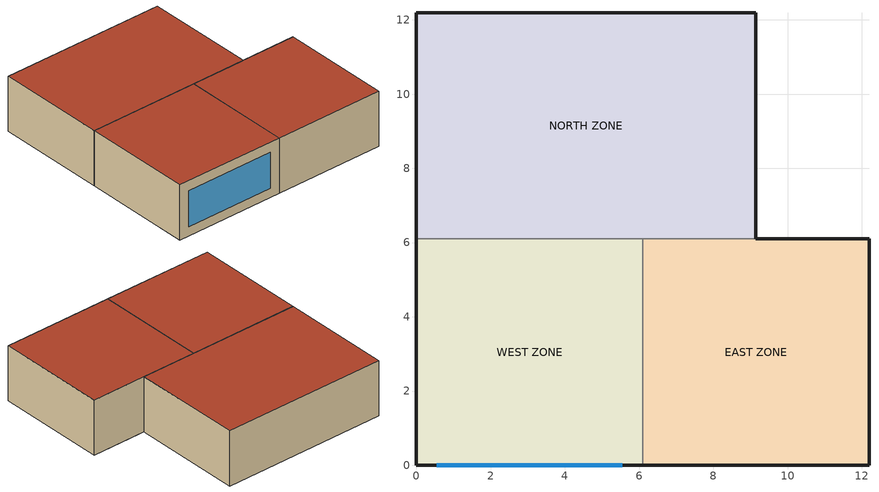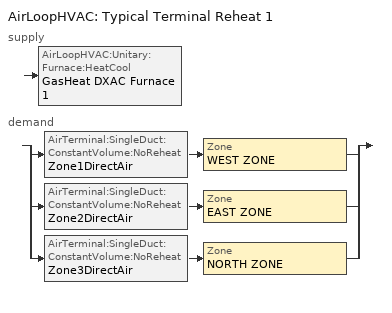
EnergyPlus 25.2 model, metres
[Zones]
WEST ZONE
 floor ground (FLOOR SLAB 8 IN): 0,0 0,6.1 6.1,6.1 6.1,0 z0
 wall outside (EXTWALL80): 0,6.1 0,0 6.1,0 z0:3.05
 wall to NORTH ZONE (PARTITION06): 6.1,6.1 0,6.1 z0:3.05
 wall to EAST ZONE (PARTITION06): 6.1,0 6.1,6.1 z0:3.05
 window (WIN-CON-LIGHT): 0.55,0 5.55,0 z0.5:2.5
 roof outside (ROOF34): 0,6.1 0,0 6.1,0 6.1,6.1 z3.05
EAST ZONE
 floor ground (FLOOR SLAB 8 IN): 6.1,0 6.1,6.1 12.19,6.1 12.19,0 z0
 wall outside (EXTWALL80): 6.1,0 12.19,0 12.19,6.1 9.14,6.1 z0:3.05
 wall to NORTH ZONE (PARTITION06): 9.14,6.1 6.1,6.1 z0:3.05
 roof outside (ROOF34): 6.1,6.1 6.1,0 12.19,0 12.19,6.1 z3.05
NORTH ZONE
 floor ground (FLOOR SLAB 8 IN): 0,6.1 0,12.19 9.14,12.19 9.14,6.1 z0
 wall outside (EXTWALL80): 9.14,6.1 9.14,12.19 0,12.19 0,6.1 z0:3.05
 roof outside (ROOF34): 0,12.19 0,6.1 9.14,6.1 9.14,12.19 z3.05
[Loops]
AirLoopHVAC 'Typical Terminal Reheat 1'
 supply: AirLoopHVAC:Unitary:Furnace:HeatCool 'GasHeat DXAC Furnace 1'
 demand: split
  | AirTerminal:SingleDuct:ConstantVolume:NoReheat 'Zone1DirectAir' > Zone 'WEST ZONE'
  | AirTerminal:SingleDuct:ConstantVolume:NoReheat 'Zone2DirectAir' > Zone 'EAST ZONE'
  | AirTerminal:SingleDuct:ConstantVolume:NoReheat 'Zone3DirectAir' > Zone 'NORTH ZONE'
[Building]
NONE: Loads convergence tolerance value=0.04; Maximum number of warmup days=25; Minimum number of warmup days=6; North axis=0; Solar distribution=FullInteriorAndExterior; Temperature convergence tolerance value=0.4; Terrain=Suburbs
[Site:GroundTemperature:BuildingSurface]
20.03, 20.03, 20.13, 20.3, 20.43, 20.52, 20.62, 20.77, 20.78, 20.55, 20.44, 20.2
[Site:Location]
Miami Intl Ap FL USA WMO=722020: Elevation=11; Latitude=25.82; Longitude=-80.3; Time zone=-5
[SizingPeriod:DesignDay] Barometric pressure=101217; Day of month=21; Daylight saving time indicator=No; Humidity condition type=WetBulb; Rain indicator=No; Snow indicator=No; Solar model indicator=ASHRAEClearSky
Name | Daily dry bulb temperature range | Day type | Maximum dry bulb temperature | Month | Sky clearness | Wetbulb or dewpoint at maximum dry bulb | Wind direction | Wind speed
Miami Intl Ap Ann Clg .4% Condns DB=>MWB | 6.7 | SummerDesignDay | 33.2 | 7 | 1 | 25.3 | 140 | 4.5
Miami Intl Ap Ann Htg 99.6% Condns DB | 0 | WinterDesignDay | 8.7 | 1 | 0 | 8.7 | 340 | 3.8
[Construction]
EXTWALL80: A1 - 1 IN STUCCO, C4 - 4 IN COMMON BRICK, E1 - 3 / 4 IN PLASTER OR GYP BOARD
FLOOR SLAB 8 IN: C10 - 8 IN HW CONCRETE
PARTITION06: E1 - 3 / 4 IN PLASTER OR GYP BOARD, C6 - 8 IN CLAY TILE, E1 - 3 / 4 IN PLASTER OR GYP BOARD
ROOF34: E2 - 1 / 2 IN SLAG OR STONE, E3 - 3 / 8 IN FELT AND MEMBRANE, B5 - 1 IN DENSE INSULATION, C12 - 2 IN HW CONCRETE
WIN-CON-LIGHT: WIN-LAY-GLASS-LIGHT
[Material] Thermal absorptance=0.9
Name | Conductivity | Density | Roughness | Solar absorptance | Specific heat | Thickness | Visible absorptance
A1 - 1 IN STUCCO | 0.691831 | 1858.142 | Smooth | 0.92 | 836.8 | 0.0253898 | 0.92
B5 - 1 IN DENSE INSULATION | 0.0432394 | 91.30524 | VeryRough | 0.5 | 836.8 | 0.0253898 | 0.5
C4 - 4 IN COMMON BRICK | 0.726422 | 1922.216 | Rough | 0.76 | 836.8 | 0.101498 | 0.76
C6 - 8 IN CLAY TILE | 0.570761 | 1121.292 | Smooth | 0.82 | 836.8 | 0.203302 | 0.82
C10 - 8 IN HW CONCRETE | 1.729577 | 2242.585 | MediumRough | 0.65 | 836.8 | 0.203302 | 0.65
C12 - 2 IN HW CONCRETE | 1.729577 | 2242.585 | MediumRough | 0.65 | 836.8 | 0.0509016 | 0.65
E1 - 3 / 4 IN PLASTER OR GYP BOARD | 0.726422 | 1601.846 | Smooth | 0.92 | 836.8 | 0.01905 | 0.92
E2 - 1 / 2 IN SLAG OR STONE | 1.435549 | 881.0155 | Rough | 0.55 | 1673.6 | 0.0127102 | 0.55
E3 - 3 / 8 IN FELT AND MEMBRANE | 0.190253 | 1121.292 | Rough | 0.75 | 1673.6 | 0.00954024 | 0.75
[WindowMaterial:Glazing]
WIN-LAY-GLASS-LIGHT: Back side infrared hemispherical emissivity=0.84; Back side solar reflectance at normal incidence=0.031; Back side visible reflectance at normal incidence=0.05; Conductivity=0.9; Front side infrared hemispherical emissivity=0.84; Front side solar reflectance at normal incidence=0.031; Front side visible reflectance at normal incidence=0.05; Infrared transmittance at normal incidence=0; Optical data type=SpectralAverage; Solar transmittance at normal incidence=0.9; Thickness=0.003; Visible transmittance at normal incidence=0.9
[AirLoopHVAC]
Typical Terminal Reheat 1: Design supply air flow rate=1.32
[AirLoopHVAC:Unitary:Furnace:HeatCool]
GasHeat DXAC Furnace 1: Availability schedule=FanAndCoilAvailSched; Controlling zone or thermostat location=East Zone; Cooling coil=Heat Exchanger Assisted Cooling Coil 1; Cooling supply air flow rate=1.32; Dehumidification control type=Multimode; Fan placement=BlowThrough; Heating coil=Furnace Heating Coil 1; Heating supply air flow rate=1.32; Maximum supply air temperature=80; No load supply air flow rate=0; Supply air fan operating mode schedule=CyclingFanSchedule; Supply fan=Supply Fan 1
[AirTerminal:SingleDuct:ConstantVolume:NoReheat] Availability schedule=FanAndCoilAvailSched
Name | Maximum air flow rate
Zone1DirectAir; Zone3DirectAir | 0.47
Zone2DirectAir | 0.36
[AvailabilityManager:Scheduled]
Furnace 1 Avail: Schedule=FanAndCoilAvailSched
[Coil:Cooling:DX]
Furnace ACDXCoil 1: Availability schedule=FanAndCoilAvailSched; Performance object=Furnace ACDXCoil 1 Performance
[Coil:Cooling:DX:CurveFit:OperatingMode]
Furnace ACDXCoil 1 Operating Mode: Nominal speed number=1; Rated evaporator air flow rate=1.32; Rated gross total cooling capacity=28000; Speed 1=Furnace ACDXCoil 1 Speed 1 Performance
[Coil:Cooling:DX:CurveFit:Performance]
Furnace ACDXCoil 1 Performance: Base operating mode=Furnace ACDXCoil 1 Operating Mode; Capacity control method=Discrete; Compressor fuel type=Electricity
[Coil:Cooling:DX:CurveFit:Speed]
Furnace ACDXCoil 1 Speed 1 Performance: Active fraction of coil face area=1; Condenser air flow rate fraction=1; Energy input ratio modifier function of air flow fraction curve=WindACEIRFFF; Energy input ratio modifier function of temperature curve=WindACEIRFT; Evaporative condenser pump power fraction=1; Evaporator air flow rate fraction=1; Gross cooling cop=3; Gross sensible heat ratio=0.75; Gross total cooling capacity fraction=1; Part load fraction correlation curve=WindACPLFFPLR; Total cooling capacity modifier function of air flow fraction curve=WindACCoolCapFFF; Total cooling capacity modifier function of temperature curve=WindACCoolCapFT
[Coil:Heating:Fuel]
Furnace Heating Coil 1: Availability schedule=FanAndCoilAvailSched; Burner efficiency=0.8; Fuel type=NaturalGas; Nominal capacity=25000
[CoilSystem:Cooling:DX:HeatExchangerAssisted]
Heat Exchanger Assisted Cooling Coil 1: Cooling coil=Furnace ACDXCoil 1; Heat exchanger=Desiccant Heat Exchanger 1
[ElectricEquipment] Design level calculation method=EquipmentLevel; Fraction latent=0; Fraction lost=0; Fraction radiant=0.3; Schedule=INTERMITTENT
Name | Design level | Zone or zonelist or space or spacelist
EAST ZONE ElecEq 1 | 1464.375 | EAST ZONE
NORTH ZONE ElecEq 1 | 2928.751 | NORTH ZONE
WEST ZONE ElecEq 1 | 2928.751 | WEST ZONE
[Fan:OnOff]
Supply Fan 1: Availability schedule=FanAndCoilAvailSched; Fan total efficiency=0.7; Maximum flow rate=1.32; Motor efficiency=0.9; Motor in airstream fraction=1; Pressure rise=600
[HeatExchanger:Desiccant:BalancedFlow]
Desiccant Heat Exchanger 1: Availability schedule=CoolingCoilAvailSched; Heat exchanger performance=HXDesPerf1
[HeatExchanger:Desiccant:BalancedFlow:PerformanceDataType1]
HXDesPerf1: Humidity ratio equation coefficient 1=0.00313878; Humidity ratio equation coefficient 2=1.09689; Humidity ratio equation coefficient 3=-2.63341e-05; Humidity ratio equation coefficient 4=-6.33885; Humidity ratio equation coefficient 5=0.00938196; Humidity ratio equation coefficient 6=5.21186e-05; Humidity ratio equation coefficient 7=0.0670354; Humidity ratio equation coefficient 8=-0.000160823; Maximum process inlet air humidity ratio for humidity ratio equation=0.015714; Maximum process inlet air humidity ratio for temperature equation=0.015714; Maximum process inlet air relative humidity for humidity ratio equation=100; Maximum process inlet air relative humidity for temperature equation=100; Maximum process inlet air temperature for humidity ratio equation=21.83333; Maximum process inlet air temperature for temperature equation=21.83333; Maximum regeneration air velocity for humidity ratio equation=4.826; Maximum regeneration air velocity for temperature equation=4.826; Maximum regeneration inlet air humidity ratio for humidity ratio equation=0.024286; Maximum regeneration inlet air humidity ratio for temperature equation=0.024286; Maximum regeneration inlet air relative humidity for humidity ratio equation=100; Maximum regeneration inlet air relative humidity for temperature equation=100; Maximum regeneration inlet air temperature for humidity ratio equation=48.88889; Maximum regeneration inlet air temperature for temperature equation=48.88889; Maximum regeneration outlet air humidity ratio for humidity ratio equation=0.026707; Maximum regeneration outlet air temperature for temperature equation=46.11111; Minimum process inlet air humidity ratio for humidity ratio equation=0.005; Minimum process inlet air humidity ratio for temperature equation=0.005; Minimum process inlet air relative humidity for humidity ratio equation=80; Minimum process inlet air relative humidity for temperature equation=80; Minimum process inlet air temperature for humidity ratio equation=4.583333; Minimum process inlet air temperature for temperature equation=4.583333; Minimum regeneration air velocity for humidity ratio equation=2.286; Minimum regeneration air velocity for temperature equation=2.286; Minimum regeneration inlet air humidity ratio for humidity ratio equation=0.007143; Minimum regeneration inlet air humidity ratio for temperature equation=0.007143; Minimum regeneration inlet air relative humidity for humidity ratio equation=10; Minimum regeneration inlet air relative humidity for temperature equation=10; Minimum regeneration inlet air temperature for humidity ratio equation=17.83333; Minimum regeneration inlet air temperature for temperature equation=17.83333; Minimum regeneration outlet air humidity ratio for humidity ratio equation=0.007811; Minimum regeneration outlet air temperature for temperature equation=16.66667; Nominal air face velocity=2.54; Nominal air flow rate=1.32; Nominal electric power=50; Temperature equation coefficient 1=-7.18302; Temperature equation coefficient 2=-184.967; Temperature equation coefficient 3=1.00051; Temperature equation coefficient 4=11603.3; Temperature equation coefficient 5=-50.755; Temperature equation coefficient 6=-0.0168467; Temperature equation coefficient 7=58.2213; Temperature equation coefficient 8=0.598863
[Lights] Design level calculation method=LightingLevel; End use subcategory=GeneralLights; Fraction radiant=0.2; Fraction replaceable=0; Fraction visible=0.2; Return air fraction=0; Schedule=OFFICE LIGHTING
Name | Lighting level | Zone or zonelist or space or spacelist
EAST ZONE Lights 1 | 1464.375 | EAST ZONE
NORTH ZONE Lights 1 | 878.6252 | NORTH ZONE
[People] Activity level schedule=Activity Sch; Air velocity schedule=Air Velo Sch; Carbon dioxide generation rate=3.82e-08; Clothing insulation calculation method=ClothingInsulationSchedule; Clothing insulation schedule=Clothing Sch; Fraction radiant=0.3; Mean radiant temperature calculation type=EnclosureAveraged; Number of people calculation method=People; Number of people schedule=OFFICE OCCUPANCY; Thermal comfort model 1 type=Fanger; Work efficiency schedule=Work Eff Sch
Name | Number of people | Zone or zonelist or space or spacelist
EAST ZONE | 9 | EAST ZONE
NORTH ZONE | 12 | NORTH ZONE
WEST ZONE | 9 | WEST ZONE
[ThermostatSetpoint:SingleCooling]
Cooling Setpoint with SB: Setpoint temperature schedule=Cooling Setpoints
[ThermostatSetpoint:SingleHeating]
Heating Setpoint with SB: Setpoint temperature schedule=Heating Setpoints
[Zone] Ceiling height=Autocalculate; Multiplier=1; Type=1; Volume=Autocalculate
EAST ZONE; NORTH ZONE; WEST ZONE
[ZoneControl:Thermostat]
Zone 2 Thermostat: Zone or zonelist=EAST ZONE; Control 1=Heating Setpoint with SB; Control 2=Cooling Setpoint with SB; Control type schedule=Zone Control Type Sched
[Zone equipment]
WEST ZONE: Zone1DirectAir
EAST ZONE: Zone2DirectAir
NORTH ZONE: Zone3DirectAir
[ZoneInfiltration:DesignFlowRate] Constant term coefficient=1; Design flow rate=0.01; Design flow rate calculation method=Flow/Zone; Schedule=INF-SCHED; Temperature term coefficient=0; Velocity squared term coefficient=0; Velocity term coefficient=0
Name | Zone or zonelist or space or spacelist
EAST ZONE Infil 1 | EAST ZONE
NORTH ZONE Infil 1 | NORTH ZONE
WEST ZONE Infil 1 | WEST ZONE
[Curve:Biquadratic] Input unit type for x=Temperature; Input unit type for y=Temperature; Maximum value of x=23.88889; Maximum value of y=46.11111; Minimum value of x=12.77778; Minimum value of y=18; Output unit type=Dimensionless
Name | Coefficient1 constant | Coefficient2 x | Coefficient3 x 2 | Coefficient4 y | Coefficient5 y 2 | Coefficient6 x y
WindACCoolCapFT | 0.942588 | 0.00954335 | 0.00068377 | -0.0110427 | 5.249e-06 | -9.72e-06
WindACEIRFT | 0.342414 | 0.034885 | -0.0006237 | 0.00497722 | 0.000437951 | -0.000728028
[Curve:Quadratic]
Name | Maximum value of x | Minimum value of x | Coefficient1 constant | Coefficient2 x | Coefficient3 x 2
WindACCoolCapFFF | 1.5 | 0.5 | 0.8 | 0.2 | 0
WindACEIRFFF | 1.5 | 0.5 | 1.1552 | -0.1808 | 0.0256
WindACPLFFPLR | 1 | 0 | 0.85 | 0.15 | 0
[Schedule:Compact]
Activity Sch: Through: 12/31, For: AllDays, Until: 24:00, 131.8
Air Velo Sch: Through: 12/31, For: AllDays, Until: 24:00, 0.137
Clothing Sch: Through: 12/31, For: AllDays, Until: 24:00, 1
Cooling Setpoints: Through: 12/31, For: AllDays, Until:  7:00, 30, Until: 17:00, 24, Until: 24:00, 30
CoolingCoilAvailSched: Through: 3/31, For: AllDays, Until: 24:00, 0, Through: 9/30, For: WeekDays SummerDesignDay, Until: 7:00, 0, Until: 17:00, 1, Until: 24:00, 0, For: WinterDesignDay, Until: 24:00, 0, For: AllOtherDays, Until: 24:00, 0, Through: 12/31, For: AllDays, Until: 24:00, 0
CyclingFanSchedule; Work Eff Sch: Through: 12/31, For: AllDays, Until: 24:00, 0
FanAndCoilAvailSched: Through: 3/31, For: AllDays, Until: 24:00, 1, Through: 9/30, For: WeekDays SummerDesignDay, Until: 7:00, 0, Until: 17:00, 1, Until: 24:00, 0, For: WinterDesignDay, Until: 24:00, 0, For: AllOtherDays, Until: 24:00, 0, Through: 12/31, For: AllDays, Until: 24:00, 1
Heating Setpoints: Through: 12/31, For: AllDays, Until:  7:00, 15, Until: 17:00, 20, Until: 24:00, 15
INF-SCHED: Through: 9/30, For: WeekDays SummerDesignDay, Until: 6:00, 1, Until: 18:00, 0, Until: 24:00, 1, For: AllOtherDays, Until: 6:00, 1, Until: 13:00, 0, Until: 24:00, 1, Through: 12/31, For: AllDays, Until: 24:00, 0
INTERMITTENT: Through: 12/31, For: WeekDays SummerDesignDay, Until: 8:00, 0, Until: 18:00, 1, Until: 24:00, 0, For: AllOtherDays, Until: 24:00, 0
OFFICE LIGHTING: Through: 12/31, For: WeekDays SummerDesignDay, Until: 6:00, 0.05, Until: 7:00, 0.2, Until: 17:00, 1, Until: 18:00, 0.5, Until: 24:00, 0.05, For: AllOtherDays, Until: 24:00, 0.05
OFFICE OCCUPANCY: Through: 12/31, For: WeekDays SummerDesignDay, Until: 6:00, 0, Until: 7:00, 0.1, Until: 8:00, 0.5, Until: 12:00, 1, Until: 13:00, 0.5, Until: 16:00, 1, Until: 17:00, 0.5, Until: 18:00, 0.1, Until: 24:00, 0, For: AllOtherDays, Until: 24:00, 0
Zone Control Type Sched: Through: 3/31, For: AllDays, Until: 24:00, 1, Through: 9/30, For: AllDays, Until: 24:00, 2, Through: 12/31, For: AllDays, Until: 24:00, 1
